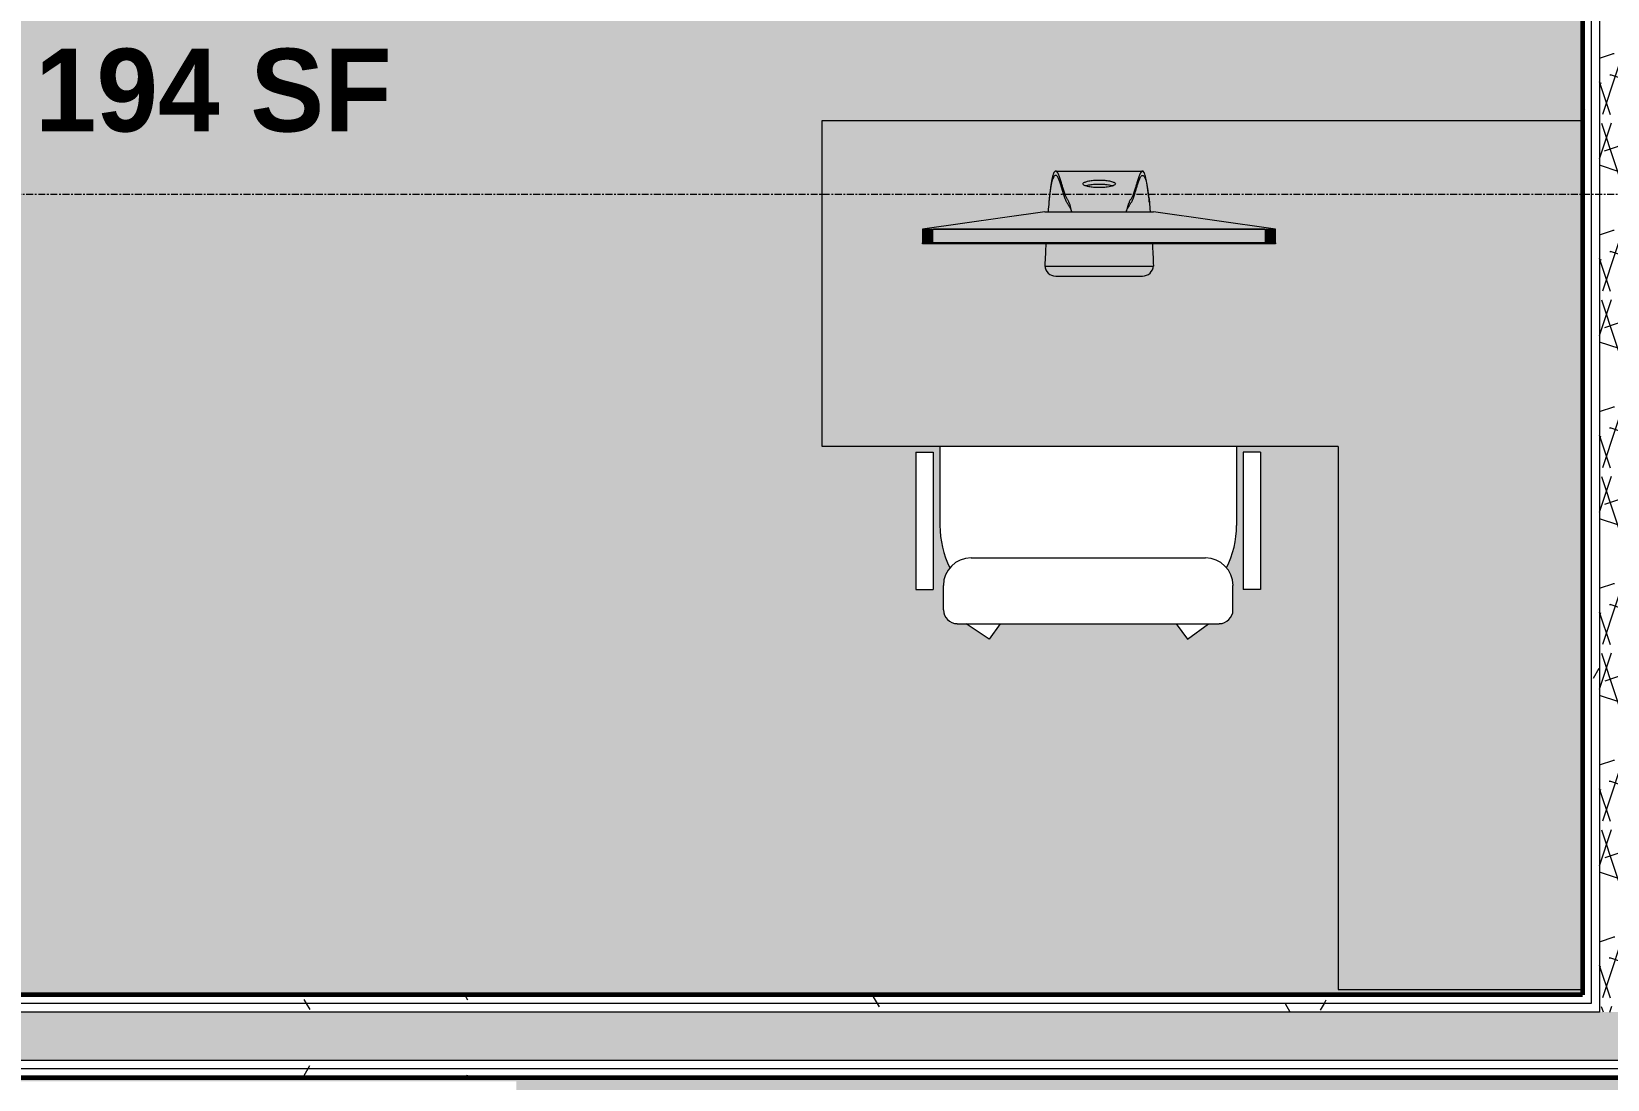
# Model space of a CAD drawing. Header units: inches. Extents: x -4105 to -1989, y 10980 to 12341.
# Drawn here: x -3751.8 to -3637.5, y 11123.1 to 11199 of the extents above; entities that cross this region are included whole.
import ezdxf

# ---------------------------------------------------------------- set-up
doc = ezdxf.new("R2010")
doc.units = ezdxf.units.IN
doc.header["$MEASUREMENT"] = 0
doc.linetypes.add('Grid Line 1_2_', pattern=[0.875, 0.5, -0.125, 0.125, -0.125])
for name, color, linetype, lineweight in [('0-1', 7, 'Continuous', 5), ('A-AREA-IDEN', 2, 'Continuous', 9), ('A-AREA-PATT-2', 41, 'Continuous', 9), ('A-WALL', 113, 'Continuous', 18), ('A-WALL-PATT-1', 111, 'Continuous', 9), ('I-FURN', 30, 'Continuous', 9), ('I-WALL-2', 2, 'Continuous', 60), ('S-GRID-1', 1, 'Grid Line 1_2_', 9)]:
    doc.layers.add(name, color=color, linetype=linetype, lineweight=lineweight)
doc.layers.add('A-AREA-PATT-1', color=7, linetype='Continuous', lineweight=9, transparency=1)
doc.styles.add('Century Gothic_B_1', font='GOTHICB.TTF', dxfattribs={"height": 6})
pattern_1 = [(0, (0, 0), (20.48, 5.12), [0.845, -14.515, 0.845, -14.515, -81.92]), (0, (0, 0), (20.48, 5.12), [-30.72, 0.845, -29.875, 0.845, -14.515, -35.84]), (0, (0, 0), (20.48, 5.12), [-76.8, 0.845, -9.395, 0.845, -24.755]), (120, (7.68, 2.56), (-14.67405, 15.1762003), [0.845, -14.515, 0.845, -14.515, -81.92]), (120, (7.68, 2.56), (-14.67405, 15.1762003), [-30.72, 0.845, -29.875, 0.845, -14.515, -35.84]), (120, (7.68, 2.56), (-14.67405, 15.1762003), [-76.8, 0.845, -9.395, 0.845, -24.755]), (240, (10.24, 12.8), (-5.80595, -20.2962003), [0.845, -14.515, 0.845, -14.515, -81.92]), (240, (10.24, 12.8), (-5.80595, -20.2962003), [-30.72, 0.845, -29.875, 0.845, -14.515, -35.84]), (240, (10.24, 12.8), (-5.80595, -20.2962003), [-76.8, 0.845, -9.395, 0.845, -24.755])]
pattern_2 = [(161.57, (0.32, 0.32), (-2.560496185, -0.000537386), [0, -18.214, 2.022, 0]), (18.43, (-0.32, 0.32), (-2.560496185, 0.000537386), [0, -18.214, 2.022, 0]), (108.43, (0.32, 0.32), (1.27922091, -6.400876726), [6.07, -14.166]), (71.57, (-0.32, 0.32), (1.27922091, 6.400876726), [6.07, -14.166])]

# ---------------------------------------------------------------- blocks, each defined once
blk = doc.blocks.new('CTR - 1st Phase - Shell_rvt-1-ENLARGED FLOOR PLAN - 1ST FLOOR PLAN - EAST')
at = {"layer": 'S-GRID-1'}
blk.add_line((-1989.4, 11187.19), (-4072.56, 11187.19), dxfattribs=at)
blk = doc.blocks.new('L-shaped_office_desk_18130 - Desk office-1854579-ENLARGED FLOOR PLAN - 1ST FLOOR PLAN - EAST')
at = {"layer": 'I-FURN'}
h = blk.add_hatch(color=256, dxfattribs=at)
h.paths.add_polyline_path([(9.84, -51.18), (27.56, -51.18), (27.56, 11.81), (-27.56, 11.81), (-27.56, -11.81), (9.84, -11.81), (9.84, -42.76)], flags=0)
h.paths.add_polyline_path([(-10.53, 8.09), (-10.54, 8.03), (-10.56, 8.05)], flags=0)
h.paths.add_polyline_path([(-5.34, 0.54), (-10.83, 0.56), (-11.01, 0.63), (-11.17, 0.75), (-11.29, 0.9), (-11.38, 1.08), (-11.42, 1.27), (-11.34, 2.87), (-20.28, 2.87), (-20.25, 3.94), (-11.22, 5.19), (-11.18, 5.19), (-11.02, 6.72), (-10.87, 7.46), (-10.78, 7.7), (-10.66, 7.89), (-10.63, 7.84), (-10.51, 7.84), (-10.52, 7.91), (-10.43, 7.84), (-10.4, 7.84), (-10.53, 8.09), (-10.63, 8.15), (-7.36, 8.15), (-4.35, 8.14), (-4.43, 8.09), (-4.56, 7.84), (-4.41, 7.84), (-4.38, 7.95), (-4.3, 7.82), (-4.23, 7.78), (-4.18, 7.7), (-4.16, 7.7), (-3.99, 7.01), (-3.89, 6.28), (-3.74, 5.19), (-3.54, 5.19), (5.31, 3.94), (5.29, 2.87), (-3.62, 2.87), (-3.54, 1.27), (-3.58, 1.08), (-3.67, 0.9), (-3.79, 0.75), (-3.95, 0.63), (-4.14, 0.56), (-4.33, 0.54)], flags=0)
h.paths.add_polyline_path([(-4.48, 7.86), (-4.45, 7.98), (-4.43, 7.94), (-4.47, 7.87)], flags=0)
h = blk.add_hatch(color=256, dxfattribs=at)
h.paths.add_polyline_path([(-9.81, 6.1), (-9.81, 6.18), (-9.82, 6.14)], flags=0)
h.paths.add_polyline_path([(-9.94, 6.15), (-9.93, 6.18), (-9.96, 6.21)], flags=0)
h.paths.add_polyline_path([(-10.51, 7.82), (-10.48, 7.86), (-10.53, 7.91), (-10.51, 7.84)], flags=0)
h.paths.add_polyline_path([(-10.48, 7.69), (-10.46, 7.71), (-10.51, 7.81), (-10.52, 7.76), (-10.48, 7.7)], flags=0)
h.paths.add_polyline_path([(-10.73, 7.78), (-10.68, 7.82), (-10.71, 7.84), (-10.72, 7.81)], flags=0)
h.paths.add_polyline_path([(-10.68, 7.81), (-10.63, 7.84), (-10.66, 7.89), (-10.68, 7.82)], flags=0)
h.paths.add_polyline_path([(-10.51, 7.98), (-10.53, 8.09), (-10.54, 8.03), (-10.53, 8.01)], flags=0)
h = blk.add_hatch(color=256, dxfattribs=at)
h.paths.add_polyline_path([(-9.08, 5.19), (-5.51, 5.19), (-5.31, 5.86), (-5.02, 6.45), (-4.7, 7.46), (-4.53, 7.92), (-4.43, 8.09), (-4.33, 8.15), (-7.73, 8.15), (-10.61, 8.14), (-10.53, 8.09), (-10.43, 7.92), (-10.21, 7.29), (-9.89, 6.34), (-9.52, 5.47), (-9.45, 5.19), (-9.16, 5.19)], flags=0)
h.paths.add_polyline_path([(-7.39, 6.78), (-7.48, 6.79), (-7.48, 6.79)], flags=0)
h.paths.add_polyline_path([(-7.28, 6.96), (-7.96, 6.98), (-8.28, 7.03), (-8.43, 7.07), (-8.59, 7.13), (-8.66, 7.23), (-8.56, 7.33), (-8.39, 7.4), (-7.96, 7.47), (-7.36, 7.49), (-7.02, 7.47), (-6.83, 7.45), (-6.54, 7.39), (-6.36, 7.3), (-6.3, 7.23), (-6.37, 7.13), (-6.73, 7.02), (-7.02, 6.98), (-7.24, 6.96)], flags=0)
h = blk.add_hatch(color=256, dxfattribs=at)
h.paths.add_polyline_path([(-3.54, 1.27), (-3.64, 2.87), (-11.34, 2.87), (-11.42, 1.27), (-4.33, 1.27)], flags=0)
h.paths.add_polyline_path([(-10.51, 7.82), (-10.48, 7.69), (-10.53, 7.79), (-10.51, 7.82)], flags=0)
h.paths.add_polyline_path([(-11.12, 5.19), (-9.45, 5.19), (-9.65, 5.86), (-9.79, 6.14), (-9.82, 6.14), (-9.89, 6.35), (-10.04, 6.73), (-10.4, 7.84), (-10.66, 7.82), (-10.73, 7.78), (-10.83, 7.61), (-10.93, 7.29), (-11.08, 6.28), (-11.18, 5.19)], flags=0)
h.paths.add_polyline_path([(-4.43, 7.78), (-4.51, 7.7), (-4.45, 7.82), (-4.43, 7.78)], flags=0)
h.paths.add_polyline_path([(-5.26, 5.19), (-3.78, 5.19), (-3.94, 6.72), (-4.09, 7.46), (-4.19, 7.7), (-4.28, 7.81), (-4.36, 7.82), (-4.42, 7.81), (-4.43, 7.84), (-4.57, 7.81), (-4.76, 7.26), (-5.07, 6.34), (-5.44, 5.47), (-5.51, 5.19), (-5.34, 5.19)], flags=0)
h.paths.add_polyline_path([(-9.89, 6.2), (-9.93, 6.29), (-9.92, 6.28), (-9.9, 6.23)], flags=0)
h.paths.add_polyline_path([(-4.95, 6.43), (-4.96, 6.45), (-4.94, 6.45)], flags=0)
h.paths.add_polyline_path([(-4.77, 6.9), (-4.72, 7.13), (-4.76, 6.94)], flags=0)
h.paths.add_polyline_path([(-7.34, 6.96), (-7, 6.98), (-6.73, 7.02), (-6.52, 7.07), (-6.58, 7.1), (-7.08, 7.17), (-7.36, 7.19), (-7.88, 7.17), (-8.23, 7.13), (-8.42, 7.07), (-8.28, 7.03), (-7.96, 6.98), (-7.36, 6.96)], flags=0)
for points in [[(-6.52, 7.07), (-6.34, 7.18), (-6.3, 7.23), (-6.39, 7.33), (-6.61, 7.41), (-7.08, 7.48), (-7.49, 7.49), (-7.96, 7.47), (-8.23, 7.43), (-8.53, 7.35), (-8.6, 7.31), (-8.66, 7.23), (-8.54, 7.11), (-8.42, 7.08), (-8.39, 7.1), (-7.88, 7.17), (-7.36, 7.19), (-7.02, 7.17), (-6.73, 7.12), (-6.58, 7.1)], [(-19.49, 3.94), (-13.52, 4.89), (-20.17, 3.94), (-19.69, 3.94)], [(-15.09, 3.94), (4.53, 3.94), (-3.54, 5.19), (-11.42, 5.19), (-19.49, 3.94)], [(4.53, 3.94), (5.21, 3.95), (-1.44, 4.86), (3.68, 4.07)], [(-20.25, 2.95), (-19.49, 2.95), (-19.49, 3.94), (-20.28, 3.94), (-20.28, 2.95)], [(4.53, 2.95), (4.53, 3.94), (-19.49, 3.94), (-19.49, 2.95), (2.29, 2.95)], [(4.53, 2.95), (5.31, 2.95), (5.29, 3.94), (4.53, 3.94), (4.53, 3.16)], [(-20.03, 2.87), (-19.49, 2.87), (-19.49, 2.95), (-20.25, 2.95), (-20.25, 2.87), (-20.04, 2.87)], [(4.53, 2.87), (4.53, 2.95), (-19.49, 2.95), (-19.49, 2.87), (2.29, 2.87)], [(5.08, 2.87), (5.29, 2.87), (5.29, 2.95), (4.53, 2.95), (4.53, 2.87), (5.07, 2.87)], [(-4.33, 0.54), (-4.14, 0.56), (-3.95, 0.63), (-3.79, 0.75), (-3.67, 0.9), (-3.58, 1.08), (-3.54, 1.27), (-11.42, 1.27), (-11.38, 1.08), (-11.29, 0.9), (-11.17, 0.75), (-11.01, 0.63), (-10.83, 0.56), (-10.63, 0.54), (-5.34, 0.54)]]:
    blk.add_hatch(color=256, dxfattribs=at).paths.add_polyline_path(points, flags=0)
h = blk.add_hatch(color=256, dxfattribs=at)
h.paths.add_polyline_path([(-5.07, 6.15), (-5.03, 6.28), (-5.05, 6.22), (-5.06, 6.19)], flags=0)
h.paths.add_polyline_path([(-4.53, 7.61), (-4.43, 7.79), (-4.46, 7.81), (-4.53, 7.61)], flags=0)
h.paths.add_polyline_path([(-4.43, 7.78), (-4.33, 7.84), (-4.38, 7.95), (-4.43, 7.78)], flags=0)
h.paths.add_polyline_path([(-4.48, 7.86), (-4.43, 7.95), (-4.45, 7.98), (-4.47, 7.91)], flags=0)
for p, q in [((-27.56, 11.81), (27.56, 11.81)), ((-27.56, -11.81), (-27.56, 11.81)), ((-10.63, 8.15), (-4.33, 8.15)), ((-11.42, 5.19), (-20.28, 3.94)), ((-11.42, 5.19), (-3.54, 5.19)), ((5.31, 3.94), (-3.54, 5.19)), ((-20.28, 3.94), (-20.28, 2.95)), ((-20.28, 3.94), (-19.49, 3.94)), ((4.53, 3.94), (-19.49, 3.94)), ((-19.49, 3.94), (4.53, 3.94)), ((4.53, 3.94), (5.31, 3.94)), ((5.31, 2.95), (5.31, 3.94)), ((-19.49, 2.95), (-20.28, 2.95)), ((-20.28, 2.87), (-20.28, 2.95)), ((-20.28, 2.95), (-20.28, 2.87)), ((-20.28, 2.95), (-19.49, 2.95)), ((-20.28, 2.87), (-20.28, 2.95)), ((-19.49, 2.87), (-20.28, 2.87)), ((4.53, 2.95), (-19.49, 2.95)), ((-19.49, 2.95), (4.53, 2.95)), ((4.53, 2.87), (-19.49, 2.87)), ((5.31, 2.95), (4.53, 2.95)), ((4.53, 2.95), (5.31, 2.95)), ((5.31, 2.87), (4.53, 2.87)), ((5.31, 2.95), (5.31, 2.87)), ((5.31, 2.87), (5.31, 2.95)), ((5.31, 2.95), (5.31, 2.87)), ((-10.63, 0.54), (-4.33, 0.54)), ((9.84, -11.81), (-27.56, -11.81)), ((9.84, -11.81), (9.84, -51.18)), ((9.84, -51.18), (27.56, -51.18))]:
    blk.add_line(p, q, dxfattribs=at)
at = {"layer": 'I-FURN', "flags": 128}
blk.add_lwpolyline([(-11.42, 1.27), (-8.79, 1.27), (-6.17, 1.27), (-3.54, 1.27)], dxfattribs=at)
at = {"layer": 'I-FURN'}
for centre, start, end in [((-10.63, 1.33), 183.8599, 270), ((-4.33, 1.33), 270, 356.1401)]:
    blk.add_arc(centre, 0.789, start, end, dxfattribs=at)
for points, knots in [([(-10.63, 8.15), (-10.66, 8.15), (-10.73, 8.11), (-10.83, 7.87), (-10.93, 7.45), (-11.02, 6.81), (-11.09, 6.25), (-11.12, 5.91)], [0.6003391, 0.6003391, 0.6003391, 0.6003391, 0.65, 0.7, 0.75, 0.8, 0.85, 0.85, 0.85, 0.85]), ([(-10.33, 7.67), (-10.35, 7.72), (-10.38, 7.81), (-10.45, 7.96), (-10.5, 8.05), (-10.53, 8.09)], [0.45000003, 0.45000003, 0.45000003, 0.45000003, 0.475, 0.5, 0.54999721, 0.54999721, 0.54999721, 0.54999721]), ([(-4.43, 8.09), (-4.46, 8.05), (-4.51, 7.96), (-4.58, 7.81), (-4.61, 7.72), (-4.63, 7.67)], [0.45000279, 0.45000279, 0.45000279, 0.45000279, 0.5, 0.525, 0.54999997, 0.54999997, 0.54999997, 0.54999997]), ([(-3.84, 5.91), (-3.87, 6.24), (-3.94, 6.82), (-4.04, 7.44), (-4.13, 7.87), (-4.23, 8.11), (-4.3, 8.15), (-4.33, 8.15)], [0.15, 0.15, 0.15, 0.15, 0.2, 0.25, 0.3, 0.35, 0.3996609, 0.3996609, 0.3996609, 0.3996609]), ([(-10.63, 7.84), (-10.65, 7.84), (-10.68, 7.83), (-10.73, 7.78), (-10.77, 7.73), (-10.8, 7.67), (-10.83, 7.6), (-10.88, 7.49), (-10.94, 7.24), (-11.02, 6.76), (-11.11, 6.05), (-11.16, 5.45), (-11.18, 5.21)], [0.6, 0.6, 0.6, 0.6, 0.625, 0.65, 0.675, 0.6875, 0.7, 0.725, 0.75, 0.8, 0.85, 0.8804678, 0.8804678, 0.8804678, 0.8804678]), ([(-9.45, 5.19), (-9.47, 5.24), (-9.5, 5.34), (-9.54, 5.43), (-9.57, 5.48), (-9.6, 5.54), (-9.65, 5.6), (-9.69, 5.68), (-9.74, 5.76), (-9.79, 5.84), (-9.84, 5.93), (-9.89, 6.03), (-9.96, 6.18), (-10.04, 6.42), (-10.14, 6.74), (-10.24, 7.07), (-10.33, 7.37), (-10.43, 7.62), (-10.53, 7.8), (-10.6, 7.84), (-10.63, 7.84)], [0, 0, 0, 0, 0.025, 0.05, 0.0625, 0.075, 0.1, 0.125, 0.15, 0.175, 0.2, 0.225, 0.25, 0.3, 0.35, 0.4, 0.45, 0.5, 0.55, 0.5999829, 0.5999829, 0.5999829, 0.5999829]), ([(-9.45, 5.19), (-9.47, 5.26), (-9.5, 5.39), (-9.54, 5.55), (-9.57, 5.66), (-9.6, 5.76), (-9.65, 5.86), (-9.69, 5.97), (-9.76, 6.09), (-9.83, 6.2), (-9.89, 6.33), (-9.96, 6.49), (-10.04, 6.73), (-10.14, 7.05), (-10.2, 7.27), (-10.24, 7.37)], [0, 0, 0, 0, 0.025, 0.05, 0.0625, 0.075, 0.1, 0.125, 0.15, 0.2, 0.225, 0.25, 0.3, 0.35, 0.4, 0.4, 0.4, 0.4]), ([(-6.3, 7.23), (-6.3, 7.18), (-6.41, 7.08), (-6.81, 6.99), (-7.27, 6.95), (-7.69, 6.95), (-8.08, 6.99), (-8.4, 7.05), (-8.61, 7.13), (-8.66, 7.2), (-8.66, 7.23)], [-1, -1, -1, -1, -0.833333, -0.666667, -0.555556, -0.444444, -0.333333, -0.222222, -0.111111, 0, 0, 0, 0]), ([(-6.51, 7.08), (-6.53, 7.08), (-6.64, 7.11), (-6.88, 7.16), (-7.27, 7.19), (-7.69, 7.19), (-8.09, 7.16), (-8.32, 7.11), (-8.43, 7.08), (-8.46, 7.08)], [-0.8071399, -0.8071399, -0.8071399, -0.8071399, -0.7777778, -0.6666667, -0.5555556, -0.4444444, -0.3333333, -0.2222222, -0.1929603, -0.1929603, -0.1929603, -0.1929603]), ([(-5.51, 5.19), (-5.5, 5.24), (-5.46, 5.34), (-5.42, 5.43), (-5.39, 5.48), (-5.36, 5.54), (-5.31, 5.6), (-5.27, 5.68), (-5.22, 5.76), (-5.17, 5.84), (-5.12, 5.93), (-5.07, 6.03), (-5, 6.18), (-4.92, 6.42), (-4.82, 6.74), (-4.72, 7.07), (-4.63, 7.37), (-4.53, 7.62), (-4.43, 7.8), (-4.36, 7.84), (-4.33, 7.84)], [0, 0, 0, 0, 0.025, 0.05, 0.0625, 0.075, 0.1, 0.125, 0.15, 0.175, 0.2, 0.225, 0.25, 0.3, 0.35, 0.4, 0.45, 0.5, 0.55, 0.5999829, 0.5999829, 0.5999829, 0.5999829]), ([(-4.72, 7.37), (-4.76, 7.27), (-4.82, 7.05), (-4.92, 6.73), (-5, 6.49), (-5.07, 6.33), (-5.13, 6.2), (-5.2, 6.09), (-5.27, 5.97), (-5.31, 5.86), (-5.36, 5.76), (-5.39, 5.66), (-5.42, 5.55), (-5.46, 5.39), (-5.5, 5.26), (-5.51, 5.19)], [0.6, 0.6, 0.6, 0.6, 0.65, 0.7, 0.75, 0.775, 0.8, 0.85, 0.875, 0.9, 0.925, 0.9375, 0.95, 0.975, 1, 1, 1, 1]), ([(-4.33, 7.84), (-4.31, 7.84), (-4.28, 7.83), (-4.23, 7.78), (-4.19, 7.73), (-4.16, 7.67), (-4.13, 7.6), (-4.08, 7.49), (-4.02, 7.24), (-3.94, 6.76), (-3.85, 6.05), (-3.8, 5.45), (-3.78, 5.21)], [0.6, 0.6, 0.6, 0.6, 0.625, 0.65, 0.675, 0.6875, 0.7, 0.725, 0.75, 0.8, 0.85, 0.8804678, 0.8804678, 0.8804678, 0.8804678])]:
    blk.add_open_spline(points, degree=3, knots=knots, dxfattribs=at)
for points in [[(-10.53, 8.09), (-10.56, 8.13), (-10.6, 8.15), (-10.63, 8.15)], [(-4.33, 8.15), (-4.36, 8.15), (-4.4, 8.13), (-4.43, 8.09)], [(-10.24, 7.37), (-10.27, 7.48), (-10.3, 7.58), (-10.33, 7.67)], [(-8.66, 7.23), (-8.66, 7.26), (-8.61, 7.32), (-8.4, 7.4), (-8.08, 7.47), (-7.69, 7.5), (-7.27, 7.5), (-6.88, 7.47), (-6.56, 7.4), (-6.35, 7.32), (-6.3, 7.26), (-6.3, 7.23)], [(-4.63, 7.67), (-4.66, 7.58), (-4.69, 7.48), (-4.72, 7.37)], [(-11.34, 2.91), (-11.36, 2.41), (-11.39, 1.87), (-11.42, 1.27)], [(-3.62, 2.91), (-3.6, 2.41), (-3.57, 1.87), (-3.54, 1.27)]]:
    blk.add_open_spline(points, degree=3, dxfattribs=at)
blk = doc.blocks.new('Chair-Executive - Chair-Executive-1854441-ENLARGED FLOOR PLAN - 1ST FLOOR PLAN - EAST')
at = {"layer": 'I-FURN'}
for p, q in [((-6.95, 2.69), (-6.95, -7.25)), ((-6.95, 2.69), (-5.69, 2.69)), ((-5.69, 2.69), (-5.69, -7.25)), ((-5.2, 3.11), (-5.2, -2.61)), ((16.3, 3.11), (16.3, -2.61)), ((16.78, 2.69), (16.78, -7.25)), ((18.05, 2.69), (16.78, 2.69)), ((18.05, 2.69), (18.05, -7.25)), ((-2.95, -4.97), (14.05, -4.97)), ((-6.95, -7.25), (-5.69, -7.25)), ((-4.94, -8.74), (-4.94, -6.97)), ((16.04, -8.74), (16.04, -6.97)), ((18.05, -7.25), (16.78, -7.25)), ((-3.95, -9.74), (15.05, -9.74)), ((-1.64, -10.85), (-3.3, -9.74)), ((-0.83, -9.74), (-1.64, -10.85)), ((11.93, -9.74), (12.74, -10.85)), ((12.74, -10.85), (14.28, -9.74))]:
    blk.add_line(p, q, dxfattribs=at)
for centre, radius, start, end in [((1.8, -2.61), 7, 180, 206.1658), ((9.3, -2.61), 7, 333.8316, 0), ((-2.95, -6.97), 2, 90, 180), ((14.05, -6.97), 2, 0, 90), ((-3.95, -8.74), 0.993, 180, 270), ((15.05, -8.74), 0.993, 270, 0)]:
    blk.add_arc(centre, radius, start, end, dxfattribs=at)

msp = doc.modelspace()

# ---------------------------------------------------------------- hatches: boundary and pattern name
at = {"layer": 'A-AREA-PATT-1'}
h = msp.add_hatch(color=256, dxfattribs=at)
h.paths.add_polyline_path([(-3763.8307, 11129.1894), (-3639.3237, 11129.1894), (-3639.3237, 11129.5644), (-3657.0403, 11129.5644), (-3657.0403, 11168.9345), (-3664.4005, 11168.9345), (-3664.4005, 11163.2187), (-3664.5822, 11161.634), (-3665.118, 11160.1316), (-3664.868, 11159.7469), (-3664.7125, 11159.3152), (-3664.6597, 11158.8594), (-3664.6597, 11157.0833), (-3664.7329, 11156.7312), (-3664.7928, 11156.5866), (-3664.9507, 11156.3808), (-3665.1564, 11156.2229), (-3665.396, 11156.1237), (-3665.6531, 11156.0898), (-3666.4232, 11156.0898), (-3667.9596, 11154.9736), (-3668.7706, 11156.0898), (-3681.5304, 11156.0898), (-3682.3414, 11154.9736), (-3684.0025, 11156.0898), (-3684.6484, 11156.0898), (-3684.9055, 11156.1237), (-3685.1832, 11156.2522), (-3685.3508, 11156.3808), (-3685.5087, 11156.5866), (-3685.6079, 11156.8262), (-3685.6418, 11157.0833), (-3685.6418, 11158.8592), (-3685.589, 11159.3152), (-3685.4334, 11159.7471), (-3685.1832, 11160.1319), (-3685.7188, 11161.6342), (-3685.9005, 11163.2187), (-3685.9005, 11168.9345), (-3694.4418, 11168.9345), (-3694.4418, 11192.5565), (-3639.3237, 11192.5565), (-3639.3237, 11276.1644), (-3641.3237, 11276.1644), (-3641.3237, 11278.1644), (-3677.3237, 11278.1644), (-3677.3237, 11276.1644), (-3790.9237, 11276.1644), (-3790.9237, 11277.6644), (-3791.9175, 11277.6644), (-3791.9175, 11276.1644), (-3822.8237, 11276.1644), (-3822.8237, 11164.5894), (-3822.1987, 11164.5894), (-3822.1987, 11129.1894), (-3780.9847, 11129.1894)], flags=0)
h.paths.add_polyline_path([(-3817.2671, 11129.5644), (-3822.0987, 11129.5644), (-3822.0987, 11192.5565), (-3766.9806, 11192.5565), (-3766.9806, 11168.9345), (-3775.522, 11168.9345), (-3775.522, 11163.2187), (-3775.7037, 11161.6342), (-3776.2393, 11160.1319), (-3775.9891, 11159.7471), (-3775.8335, 11159.3152), (-3775.7807, 11158.8592), (-3775.7807, 11157.0833), (-3775.8539, 11156.7312), (-3775.9138, 11156.5866), (-3776.0716, 11156.3808), (-3776.2774, 11156.2229), (-3776.517, 11156.1237), (-3776.7741, 11156.0898), (-3777.42, 11156.0898), (-3779.0811, 11154.9736), (-3779.8921, 11156.0898), (-3792.6518, 11156.0898), (-3793.4629, 11154.9736), (-3794.9993, 11156.0898), (-3795.7694, 11156.0898), (-3796.0265, 11156.1237), (-3796.3045, 11156.2524), (-3796.4718, 11156.3808), (-3796.6297, 11156.5866), (-3796.7289, 11156.8262), (-3796.7628, 11157.0833), (-3796.7628, 11158.8594), (-3796.71, 11159.3152), (-3796.5545, 11159.7469), (-3796.3045, 11160.1316), (-3796.8402, 11161.634), (-3797.022, 11163.2187), (-3797.022, 11168.9345), (-3804.3822, 11168.9345), (-3804.3822, 11129.5644), (-3809.6334, 11129.5644)], flags=0)
h.paths.add_polyline_path([(-3663.9231, 11158.5723), (-3663.9231, 11168.5175), (-3662.6505, 11168.5175), (-3662.6505, 11158.5723)], flags=0)
h.paths.add_polyline_path([(-3797.4994, 11158.5723), (-3798.772, 11158.5723), (-3798.772, 11168.5175), (-3797.4994, 11168.5175), (-3797.4994, 11158.7317)], flags=0)
h.paths.add_polyline_path([(-3775.0278, 11158.5723), (-3775.0278, 11168.5175), (-3773.772, 11168.5175), (-3773.772, 11158.5723)], flags=0)
h.paths.add_polyline_path([(-3686.3947, 11158.5723), (-3687.6505, 11158.5723), (-3687.6505, 11168.5175), (-3686.3947, 11168.5175), (-3686.3947, 11160.1319)], flags=0)
h.paths.add_polyline_path([(-3687.6272, 11200.1664), (-3687.9567, 11200.1932), (-3688.7257, 11200.3005), (-3689.505, 11200.615), (-3689.7692, 11200.7608), (-3690.3284, 11201.1859), (-3690.5774, 11201.4249), (-3690.9721, 11201.9327), (-3691.1163, 11202.1349), (-3691.4482, 11202.9162), (-3691.5224, 11203.1544), (-3691.5905, 11203.6072), (-3691.6438, 11203.8594), (-3691.6438, 11201.581), (-3693.6123, 11201.581), (-3693.6123, 11223.4954), (-3691.6438, 11223.4954), (-3691.6228, 11225.1065), (-3691.5065, 11225.4113), (-3691.4526, 11225.5092), (-3691.3006, 11225.679), (-3691.1017, 11225.8104), (-3690.8564, 11225.8815), (-3689.4679, 11225.9825), (-3687.493, 11226.0188), (-3671.0535, 11226.0096), (-3669.4358, 11225.9391), (-3668.8029, 11225.8797), (-3668.5638, 11225.8104), (-3668.3649, 11225.679), (-3668.159, 11225.4113), (-3668.1061, 11225.3151), (-3668.0427, 11225.1065), (-3668.0217, 11224.8913), (-3668.0217, 11223.4954), (-3666.0532, 11223.4685), (-3666.0532, 11201.581), (-3668.0217, 11201.581), (-3668.0487, 11203.8524), (-3668.1559, 11203.0844), (-3668.4703, 11202.3052), (-3668.6162, 11202.0409), (-3669.0412, 11201.4818), (-3669.2802, 11201.2327), (-3669.9115, 11200.75), (-3669.9902, 11200.6938), (-3670.7716, 11200.3619), (-3671.0965, 11200.2719), (-3671.3163, 11200.2353), (-3672.2255, 11200.1664), (-3687.493, 11200.1664)], flags=0)
h.paths.add_polyline_path([(-3786.7321, 11200.1664), (-3795.2004, 11200.1932), (-3795.9695, 11200.3005), (-3796.7487, 11200.615), (-3797.013, 11200.7608), (-3797.5721, 11201.1859), (-3797.8212, 11201.4249), (-3798.2159, 11201.9327), (-3798.3601, 11202.1349), (-3798.692, 11202.9162), (-3798.7662, 11203.1544), (-3798.8343, 11203.6072), (-3798.8875, 11203.8594), (-3798.8875, 11201.581), (-3800.856, 11201.581), (-3800.856, 11223.4954), (-3798.8875, 11223.4954), (-3798.8665, 11225.1065), (-3798.7502, 11225.4113), (-3798.6964, 11225.5092), (-3798.5444, 11225.679), (-3798.3454, 11225.8104), (-3798.1001, 11225.8815), (-3796.7117, 11225.9825), (-3794.9505, 11226.0188), (-3778.2973, 11226.0096), (-3776.6795, 11225.9391), (-3776.0466, 11225.8797), (-3775.8075, 11225.8104), (-3775.6086, 11225.679), (-3775.4028, 11225.4113), (-3775.3498, 11225.3151), (-3775.2865, 11225.1065), (-3775.2655, 11224.8913), (-3775.2655, 11223.4954), (-3773.297, 11223.4685), (-3773.297, 11201.581), (-3775.2655, 11201.581), (-3775.2924, 11203.8524), (-3775.3996, 11203.0844), (-3775.714, 11202.3052), (-3775.8599, 11202.0409), (-3776.285, 11201.4818), (-3776.524, 11201.2327), (-3777.0369, 11200.8344), (-3777.234, 11200.6938), (-3778.0153, 11200.3619), (-3778.3402, 11200.2719), (-3778.5601, 11200.2353), (-3779.2025, 11200.1664), (-3780.2286, 11200.1664)], flags=0)
h.paths.add_polyline_path([(-3668.0217, 11220.1119), (-3668.0448, 11220.5003), (-3668.1086, 11220.3033), (-3668.1787, 11220.1528), (-3668.0415, 11220.1273)], flags=0)
h.paths.add_polyline_path([(-3691.6438, 11220.1119), (-3691.5658, 11220.1418), (-3691.4868, 11220.1808), (-3691.6056, 11220.4315), (-3691.6438, 11220.5333), (-3691.6438, 11220.1273)], flags=0)
h.paths.add_polyline_path([(-3775.2655, 11220.1119), (-3775.2886, 11220.5003), (-3775.3523, 11220.3033), (-3775.4225, 11220.1528), (-3775.2852, 11220.1273)], flags=0)
h.paths.add_polyline_path([(-3798.8875, 11220.1119), (-3798.8095, 11220.1418), (-3798.7305, 11220.1808), (-3798.8494, 11220.4315), (-3798.8875, 11220.5333), (-3798.8875, 11220.1273)], flags=0)
at = {"layer": 'A-AREA-PATT-2'}
h = msp.add_hatch(color=256, dxfattribs=at)
h.paths.add_polyline_path([(-3798.1309, 11044.2287), (-3798.1309, 11057.5176), (-3792.1309, 11057.5176), (-3792.1309, 11058.5176), (-3720.1309, 11058.5176), (-3720.1309, 11057.5176), (-3714.1309, 11057.5176), (-3714.1309, 11044.2287), (-3602.4216, 11044.2287), (-3602.4216, 11056.5958), (-3591.9737, 11056.5958), (-3591.9737, 11068.0958), (-3602.4216, 11068.0958), (-3602.4216, 11084.5958), (-3591.9737, 11084.5958), (-3591.9737, 11096.0958), (-3602.4216, 11096.0958), (-3602.4216, 11112.5958), (-3591.9737, 11112.5958), (-3591.9737, 11123.1894), (-3822.1987, 11123.1894), (-3822.1987, 11044.2287)], flags=0)
h.paths.add_polyline_path([(-3483.9737, 11044.2287), (-3483.9737, 11068.9394), (-3486.3237, 11068.9394), (-3486.3237, 11044.2287)], flags=0)
h.paths.add_polyline_path([(-3521.5788, 11044.2287), (-3516.3237, 11044.2287), (-3516.3237, 11068.9394), (-3507.9737, 11068.9394), (-3507.9737, 11123.1894), (-3555.9737, 11123.1894), (-3555.9737, 11050.1676), (-3553.6363, 11050.1456), (-3553.5503, 11050.11), (-3553.4927, 11049.9708), (-3553.4716, 11049.0747), (-3553.2427, 11049.0747), (-3553.2427, 11046.4515), (-3552.9927, 11046.4515), (-3552.9927, 11045.861), (-3553.2427, 11045.861), (-3553.2427, 11045.2704), (-3552.9927, 11045.2704), (-3552.9927, 11044.6799), (-3553.2427, 11044.6799), (-3553.2427, 11044.2287), (-3550.0852, 11044.2287)], flags=0)
h.paths.add_polyline_path([(-3697.1601, 11061.8426), (-3704.1309, 11061.8426), (-3704.1309, 11067.8426), (-3705.1309, 11067.8426), (-3705.1309, 11103.8426), (-3704.1309, 11103.8426), (-3704.1309, 11109.8426), (-3669.1309, 11109.8426), (-3669.1309, 11061.8426), (-3676.6309, 11061.8426)], flags=0)
h.paths.add_polyline_path([(-3732.9633, 11106.7608), (-3733.9578, 11106.7608), (-3733.9578, 11106.7926), (-3734.6207, 11106.7926), (-3734.6207, 11110.7926), (-3770.6207, 11110.7926), (-3770.6207, 11106.7926), (-3771.2836, 11106.7926), (-3771.2836, 11106.7608), (-3772.278, 11106.7608), (-3772.278, 11106.7926), (-3787.4711, 11106.7926), (-3787.4711, 11106.7616), (-3787.9602, 11106.7616), (-3787.9602, 11106.7926), (-3788.6207, 11106.7926), (-3788.6207, 11122.9176), (-3716.6207, 11122.9176), (-3716.6207, 11106.7926), (-3717.2812, 11106.7926), (-3717.3079, 11106.7616), (-3717.7703, 11106.7616), (-3717.7703, 11106.7926), (-3732.9633, 11106.7926), (-3732.9633, 11106.7616)], flags=0)
at = {"layer": 'A-WALL-PATT-1'}
h = msp.add_hatch(dxfattribs=at)
h.set_pattern_fill('FP_1', color=256, style=0, pattern_type=2)
h.set_pattern_definition(pattern_1)
h.paths.add_polyline_path([(-3638.6987, 11129.1894), (-3638.6987, 11280.1644), (-3639.3237, 11280.1644), (-3639.3237, 11129.1894)], flags=0)
h = msp.add_hatch(dxfattribs=at)
h.set_pattern_fill('FP_1', color=256, style=0, pattern_type=2)
h.set_pattern_definition(pattern_1)
h.paths.add_polyline_path([(-3638.6987, 11128.5644), (-3638.0737, 11128.5665), (-3638.0737, 11280.1644), (-3638.6987, 11280.1644), (-3638.6987, 11128.6056)], flags=0)
h = msp.add_hatch(dxfattribs=at)
h.set_pattern_fill('FP_14', color=256, style=0, pattern_type=2)
h.set_pattern_definition(pattern_2)
h.paths.add_polyline_path([(-3638.0737, 11127.9394), (-3634.5737, 11127.9394), (-3634.5737, 11280.1644), (-3638.0737, 11280.1644), (-3638.0737, 11128.5644)], flags=0)
h = msp.add_hatch(dxfattribs=at)
h.set_pattern_fill('FP_1', color=256, style=0, pattern_type=2)
h.set_pattern_definition(pattern_1)
h.paths.add_polyline_path([(-3483.9737, 11128.5644), (-3483.9737, 11129.1894), (-3633.9487, 11129.1894), (-3633.9487, 11128.5644), (-3489.015, 11128.5644)], flags=0)
h.paths.add_polyline_path([(-3809.6334, 11128.5644), (-3638.6987, 11128.5644), (-3638.6987, 11129.1894), (-3822.7237, 11129.1894), (-3822.7237, 11128.5644)], flags=0)
h = msp.add_hatch(dxfattribs=at)
h.set_pattern_fill('FP_1', color=256, style=0, pattern_type=2)
h.set_pattern_definition(pattern_1)
h.paths.add_polyline_path([(-3483.9737, 11127.9394), (-3483.3487, 11127.9394), (-3483.3487, 11128.5644), (-3634.5737, 11128.5644), (-3634.5737, 11127.9394), (-3489.015, 11127.9394)], flags=0)
h.paths.add_polyline_path([(-3809.6334, 11127.9394), (-3638.0737, 11127.9394), (-3638.0737, 11128.5644), (-3822.7237, 11128.5644), (-3822.7237, 11127.9394)], flags=0)
h = msp.add_hatch(dxfattribs=at)
h.set_pattern_fill('FP_14', color=256, style=0, pattern_type=2)
h.set_pattern_definition(pattern_2)
h.paths.add_polyline_path([(-3489.015, 11124.4394), (-3482.7237, 11124.4394), (-3482.7237, 11127.9394), (-3822.7237, 11127.9394), (-3822.7237, 11124.4394), (-3519.5501, 11124.4394)], flags=0)
h = msp.add_hatch(dxfattribs=at)
h.set_pattern_fill('FP_1', color=256, style=0, pattern_type=2)
h.set_pattern_definition(pattern_1)
h.paths.add_polyline_path([(-3669.6941, 11123.8144), (-3483.3487, 11123.8144), (-3483.3487, 11124.4394), (-3822.7237, 11124.4394), (-3822.7237, 11123.8144), (-3672.2255, 11123.8144)], flags=0)
h = msp.add_hatch(dxfattribs=at)
h.set_pattern_fill('FP_1', color=256, style=0, pattern_type=2)
h.set_pattern_definition(pattern_1)
h.paths.add_polyline_path([(-3483.9737, 11123.1894), (-3483.9737, 11123.8144), (-3822.7237, 11123.8144), (-3822.7237, 11123.1894), (-3489.015, 11123.1894)], flags=0)

# ---------------------------------------------------------------- linework, layer by layer
at = {"layer": 'A-WALL'}
for p, q in [((-3638.6987, 11280.1644), (-3638.6987, 11128.5644)), ((-3638.0737, 11280.1644), (-3638.0737, 11127.9394)), ((-3638.6987, 11128.5644), (-3822.7237, 11128.5644)), ((-3638.0737, 11127.9394), (-3822.7237, 11127.9394)), ((-3482.7237, 11124.4394), (-3822.7237, 11124.4394)), ((-3483.3487, 11123.8144), (-3822.7237, 11123.8144))]:
    msp.add_line(p, q, dxfattribs=at)
at = {"layer": 'I-WALL-2'}
for p, q in [((-3639.3237, 11280.1644), (-3639.3237, 11129.1894)), ((-3639.3237, 11129.1894), (-3822.7237, 11129.1894)), ((-3822.7237, 11123.1894), (-3483.9737, 11123.1894))]:
    msp.add_line(p, q, dxfattribs=at)

# ---------------------------------------------------------------- block references
at = {"layer": '0-1'}
msp.add_blockref('CTR - 1st Phase - Shell_rvt-1-ENLARGED FLOOR PLAN - 1ST FLOOR PLAN - EAST', (0, 0), dxfattribs=at)
at = {"layer": 'I-FURN'}
for name, p in [('L-shaped_office_desk_18130 - Desk office-1854579-ENLARGED FLOOR PLAN - 1ST FLOOR PLAN - EAST', (-3666.8828, 11180.7455)), ('Chair-Executive - Chair-Executive-1854441-ENLARGED FLOOR PLAN - 1ST FLOOR PLAN - EAST', (-3680.7013, 11165.8264))]:
    msp.add_blockref(name, p, dxfattribs=at)

# ---------------------------------------------------------------- texts
at = {"layer": 'A-AREA-IDEN', "insert": (-3751.521, 11197.7681), "char_height": 6, "width": 30.704, "attachment_point": 1, "style": 'Century Gothic_B_1'}
msp.add_mtext('194 SF', dxfattribs=at)

doc.saveas('drawing.dxf')
